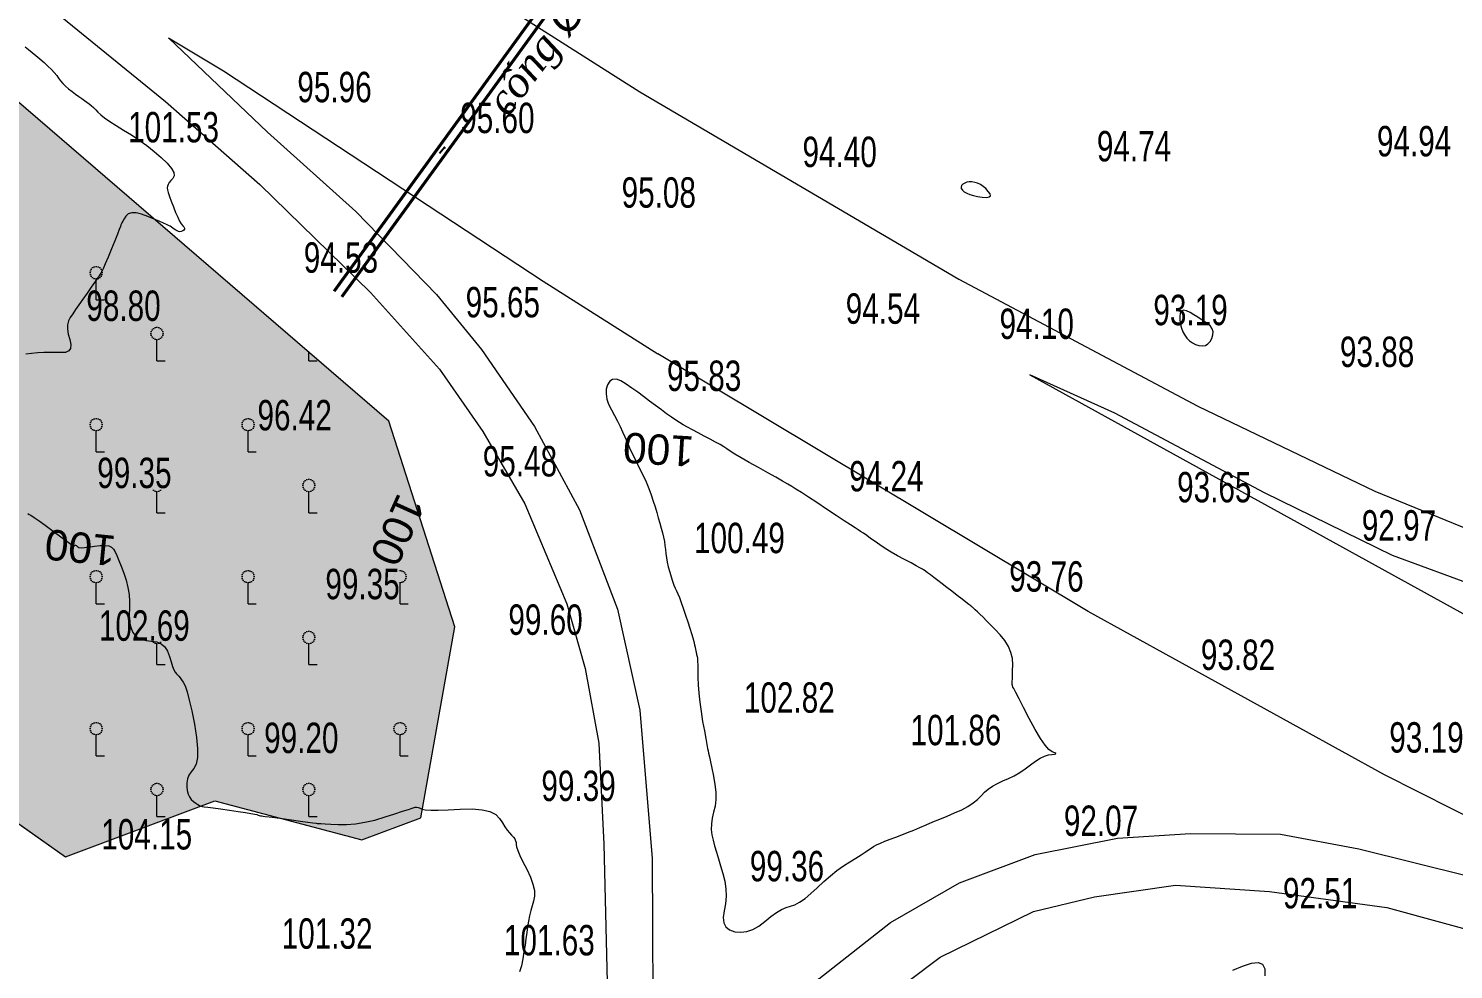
# Model space of a CAD drawing. Header units: metres. Extents: x 431006 to 434411, y 2469261 to 2473208.
# Drawn here: x 432997.1 to 433184.7, y 2471563.9 to 2471687.7 of the extents above; entities that cross this region are included whole.
import ezdxf
from ezdxf.enums import TextEntityAlignment as Align

# ---------------------------------------------------------------- set-up
doc = ezdxf.new("R2010")
doc.units = ezdxf.units.M
doc.header["$MEASUREMENT"] = 0
doc.linetypes.add('ACAD_ISO02W100', pattern=[15, 12, -3])
for name, color, linetype, lineweight in [('CAO DO', 8, 'Continuous', 18), ('cong-ks', 8, 'ACAD_ISO02W100', 18), ('duong nhua-ks', 8, 'Continuous', 18), ('GHICHUTHUYHE', 8, 'Continuous', 18), ('MH_DongMuc', 8, 'Continuous', 18), ('MH_DongMuc_Con', 8, 'Continuous', 18), ('ranh gioi thuc vat-ks', 8, 'RAO_T_VAT', 18), ('thuc vat-ks', 8, 'Continuous', 18)]:
    doc.layers.add(name, color=color, linetype=linetype, lineweight=lineweight)
doc.styles.add('ghi chu thuy he', font='')
doc.styles.get("Standard").update_dxf_attribs({"font": 'arial.ttf'})
doc.styles.add('Style-STANDARD', font='STANDARD.shx')
doc.styles.get('ghi chu thuy he').set_extended_font_data('.VnTime', italic=True)
doc.linetypes.add('RAO_T_VAT', pattern='A,0,[133,ltypeshp.shx,S=0.34,R=0,X=-0.17,Y=0],-2,[133,ltypeshp.shx,S=0.08,R=0,X=0,Y=0],-1.5,[133,ltypeshp.shx,S=0.08,R=0,X=0,Y=0],-1.5,[133,ltypeshp.shx,S=0.08,R=0,X=0,Y=0],-2', length=7)
doc.dimstyles.get("Standard").update_dxf_attribs({"dimtxt": 0.18, "dimasz": 0.18, "dimexe": 0.18, "dimexo": 0.0625, "dimgap": 0.09, "dimtad": 0, "dimtih": 1, "dimtoh": 1, "dimdec": 4, "dimzin": 0, "dimdsep": 46, "dimtxsty": 'Standard', "dimcen": 0.09, "dimadec": 0, "dimazin": 0, "dimtfac": 1, "dimtdec": 4, "dimtofl": 0, "dimtmove": 0, "dimatfit": 3, "dimfxl": 1, "dimtolj": 1, "dimtzin": 0, "dimarcsym": 0})
pattern_1 = [(0, (14.79999999998836, 7.600000000093132), (0, 20), [0, -20]), (0, (14.76000000000931, 7.848000000230968), (0, 20), [0, -20]), (0, (14.6479999999865, 8.069999999832362), (0, 20), [0, -20]), (0, (14.46999999997206, 8.248000000137836), (0, 20), [0, -20]), (0, (14.24800000002142, 8.359999999869615), (0, 20), [0, -20]), (0, (14, 8.399999999906868), (0, 20), [0, -20]), (0, (13.75199999997858, 8.359999999869615), (0, 20), [0, -20]), (0, (13.53000000002794, 8.248000000137836), (0, 20), [0, -20]), (0, (13.3520000000135, 8.069999999832362), (0, 20), [0, -20]), (0, (13.23999999999069, 7.848000000230968), (0, 20), [0, -20]), (0, (13.20000000001164, 7.600000000093132), (0, 20), [0, -20]), (0, (13.23999999999069, 7.351999999955297), (0, 20), [0, -20]), (0, (13.3520000000135, 7.129999999888241), (0, 20), [0, -20]), (0, (13.53000000002794, 6.952000000048429), (0, 20), [0, -20]), (0, (13.75199999997858, 6.839999999850988), (0, 20), [0, -20]), (0, (14, 6.799999999813735), (0, 20), [0, -20]), (0, (14.24800000002142, 6.839999999850988), (0, 20), [0, -20]), (0, (14.46999999997206, 6.952000000048429), (0, 20), [0, -20]), (0, (14.6479999999865, 7.129999999888241), (0, 20), [0, -20]), (0, (14.76000000000931, 7.351999999955297), (0, 20), [0, -20]), (0, (6.760000000009313, 15.3519999999553), (0, 20), [0, -20]), (0, (6.647999999986496, 15.12999999988824), (0, 20), [0, -20]), (0, (6.46999999997206, 14.95200000004843), (0, 20), [0, -20]), (0, (6.24800000002142, 14.83999999985099), (0, 20), [0, -20]), (0, (6, 14.79999999981374), (0, 20), [0, -20]), (0, (5.75199999997858, 14.83999999985099), (0, 20), [0, -20]), (0, (5.53000000002794, 14.95200000004843), (0, 20), [0, -20]), (0, (5.352000000013504, 15.12999999988824), (0, 20), [0, -20]), (0, (5.239999999990687, 15.3519999999553), (0, 20), [0, -20]), (0, (5.200000000011642, 15.60000000009313), (0, 20), [0, -20]), (0, (5.239999999990687, 15.84800000023097), (0, 20), [0, -20]), (0, (5.352000000013504, 16.06999999983236), (0, 20), [0, -20]), (0, (5.53000000002794, 16.24800000013784), (0, 20), [0, -20]), (0, (5.75199999997858, 16.35999999986961), (0, 20), [0, -20]), (0, (6, 16.39999999990687), (0, 20), [0, -20]), (0, (6.24800000002142, 16.35999999986961), (0, 20), [0, -20]), (0, (6.46999999997206, 16.24800000013784), (0, 20), [0, -20]), (0, (6.647999999986496, 16.06999999983236), (0, 20), [0, -20]), (0, (6.760000000009313, 15.84800000023097), (0, 20), [0, -20]), (0, (6.799999999988358, 15.60000000009313), (0, 20), [0, -20]), (0, (14, 4), (0, 20), [1.086, -18.914]), (0, (6, 12), (0, 20), [1.086, -18.914]), (90, (14, 4), (-20, 1.224646799147353e-15), [2.8, -17.2]), (90, (6, 12), (-20, 1.224646799147353e-15), [2.8, -17.2])]

# ---------------------------------------------------------------- blocks, each defined once
blk = doc.blocks.new('TerminatorOpen_0.5')
at = {"color": 0, "linetype": 'ByBlock', "lineweight": -2}
for q in [(-1, 0.25), (-1, 0), (-1, -0.25)]:
    blk.add_line((0, 0), q, dxfattribs=at)

msp = doc.modelspace()

# ---------------------------------------------------------------- hatches: boundary and pattern name
at = {"layer": 'thuc vat-ks'}
h = msp.add_hatch(dxfattribs=at)
h.set_pattern_fill('217B', color=9, scale=20, style=0, pattern_type=2)
h.set_pattern_definition(pattern_1)
h.paths.add_polyline_path([(432873.8131251517, 2471631.695090544), (432847.9639624447, 2471628.467920452), (432828.7565927983, 2471627.930061069), (432813.8574228744, 2471621.834289211), (432802.0098914515, 2471615.917822201), (432793.9320436928, 2471615.021380702), (432785.1361151431, 2471615.559240085), (432779.3918607223, 2471619.144992293), (432773.2885837202, 2471627.033619569), (432761.0820297158, 2471628.288629394), (432747.2599275365, 2471622.910021768), (432740.9277767559, 2471616.467775906), (432738.3063810548, 2471605.793717725), (432746.1705681584, 2471593.50848095), (432752.6269891348, 2471574.328323212), (432767.5509560933, 2471561.372437761), (432788.32043203, 2471548.483009014), (432804.6537327443, 2471529.350249427), (432839.1554928661, 2471510.98094898), (432854.1653587472, 2471511.164777132), (432864.4876231524, 2471518.574761685), (432867.713304058, 2471532.750380711), (432885.8091181303, 2471555.731602654), (432902.5827799746, 2471569.907221681), (432908.3890269815, 2471586.338038407), (432909.0341774139, 2471601.480182554), (432921.3189347095, 2471618.648683863), (432936.8022956893, 2471622.514756765), (432952.6082318853, 2471616.393472373), (432983.2523786286, 2471591.908321013), (433001.9614561419, 2471578.699227108), (433021.6382236758, 2471586.10919787), (433040.9924159934, 2471580.954438599), (433048.7341142974, 2471583.85398638), (433053.2500960676, 2471608.983487819), (433044.5407077433, 2471636.046025711), (432993.8979308083, 2471679.676155092), (432957.4475014301, 2471713.826502496), (432945.8350074162, 2471713.826502496), (432933.2547521259, 2471705.449992822), (432919.384231599, 2471685.153103195), (432911.6425689231, 2471671.621834249), (432904.8685962678, 2471664.211849696), (432889.3852352881, 2471653.580142322)])
h = msp.add_hatch(dxfattribs=at)
h.set_pattern_fill('217B', color=8, scale=20, style=0, pattern_type=2)
h.set_pattern_definition(pattern_1)
h.paths.add_polyline_path([(432984.2947697488, 2471612.641843384), (432984.3705307323, 2471591.118876631), (433001.9614561419, 2471578.699227108), (433021.6382236758, 2471586.10919787), (433040.9924159934, 2471580.954438599), (433048.7341142974, 2471583.85398638), (433053.2500960676, 2471608.983487819), (433044.5407077433, 2471636.046025711), (432993.8979308083, 2471679.676155092), (432957.4475014301, 2471713.826502496), (432945.8350074162, 2471713.826502496), (432933.2547521259, 2471705.449992822), (432919.384231599, 2471685.153103195), (432911.6425689231, 2471671.621834249), (432908.572176546, 2471668.263161098)])

# ---------------------------------------------------------------- linework, layer by layer
at = {"layer": 'cong-ks', "color": 8, "ltscale": 0.05, "const_width": 0.4, "elevation": 94.84}
for points in [[(433037.3362932356, 2471653.152267843), (433064.4252932356, 2471690.452267843)], [(433038.3477067644, 2471652.417732157), (433065.4367067644, 2471689.717732157)]]:
    msp.add_lwpolyline(points, dxfattribs=at)
at = {"layer": 'cong-ks', "color": 9, "ltscale": 0.05, "const_width": 0.4, "elevation": 94.84}
for points in [[(433037.3362932356, 2471653.152267843), (433064.4252932356, 2471690.452267843)], [(433038.3477067644, 2471652.417732157), (433065.4367067644, 2471689.717732157)]]:
    msp.add_lwpolyline(points, dxfattribs=at)
at = {"layer": 'duong nhua-ks', "color": 8, "lineweight": 0}
for points in [[(433014.6857597841, 2471721.233608217), (433014.6857597841, 2471721.233608217), (433014.6857597841, 2471721.233608217), (433050.6480735769, 2471696.554644374), (433077.5893339789, 2471679.383189608), (433119.5954975137, 2471654.757524977), (433151.0266207857, 2471638.034686794), (433174.3612204567, 2471626.833636743), (433196.140354868, 2471617.928458532)], [(433014.6857597841, 2471721.233608217), (433014.6857597841, 2471721.233608217), (433014.6857597841, 2471721.233608217), (433050.6480735769, 2471696.554644374), (433077.5893339789, 2471679.383189608), (433119.5954975137, 2471654.757524977), (433151.0266207857, 2471638.034686794), (433174.3612204567, 2471626.833636743), (433196.140354868, 2471617.928458532)], [(432995.1298513911, 2471694.463702774), (432995.1298513911, 2471694.463702774), (433015.1294104361, 2471678.117097322), (433027.5400703917, 2471667.207904469), (433042.1184496346, 2471653.006458341), (433051.1932625712, 2471642.902137164), (433056.8988303709, 2471634.699977853), (433062.4668409327, 2471625.177559559), (433067.9642920906, 2471612.036305938), (433070.4050426714, 2471603.504247724), (433072.1869700177, 2471593.680634028), (433072.8410892918, 2471580.400429949), (433073.6244330741, 2471547.663104955), (433073.9797095677, 2471530.004566459), (433073.9797095677, 2471530.004566459)], [(433015.5220031407, 2471686.506835297), (433028.5593323418, 2471674.096672189), (433040.218667519, 2471663.662024907), (433050.8035100642, 2471652.715439741), (433056.7529743837, 2471645.476179385), (433063.7170941769, 2471635.37115206), (433069.6458749259, 2471624.375220908), (433074.6437250724, 2471611.294935851), (433077.5878120447, 2471598.010549216), (433079.1917607973, 2471578.493937291), (433079.3287499108, 2471550.937844309), (433080.469736377, 2471530.364499806)], [(433015.5220031407, 2471686.506835297), (433022.7895841906, 2471682.162063781), (433064.8430170987, 2471654.464724051), (433079.9562931568, 2471644.914570437)], [(433263.3885380357, 2471570.160445183), (433294.0790922882, 2471608.309111706), (433326.1011001684, 2471646.214393589), (433340.5866097958, 2471665.186769783), (433340.1551894405, 2471665.986972357), (433331.8352949264, 2471657.862044598), (433312.715510849, 2471641.577311137), (433291.3788846993, 2471625.360037282), (433278.0108344317, 2471616.572377582), (433259.7026850977, 2471609.241222813), (433246.9802869757, 2471606.514466777), (433232.7289673699, 2471605.260187576), (433219.7618961148, 2471605.75177011), (433210.1518396999, 2471607.33326922), (433199.5588571887, 2471609.950926439), (433176.6613226255, 2471618.368145136), (433159.8290072238, 2471626.619853069), (433140.1076538285, 2471637.106836562), (433128.9411241625, 2471642.136200191)], [(433263.3885380357, 2471570.160445183), (433294.0790922882, 2471608.309111706), (433326.1011001684, 2471646.214393589), (433340.5866097958, 2471665.186769783), (433340.1551894405, 2471665.986972357), (433331.8352949264, 2471657.862044598), (433312.715510849, 2471641.577311137), (433291.3788846993, 2471625.360037282), (433278.0108344317, 2471616.572377582), (433259.7026850977, 2471609.241222813), (433246.9802869757, 2471606.514466777), (433232.7289673699, 2471605.260187576), (433219.7618961148, 2471605.75177011), (433210.1518396999, 2471607.33326922), (433199.5588571887, 2471609.950926439), (433176.6613226255, 2471618.368145136), (433159.8290072238, 2471626.619853069), (433140.1076538285, 2471637.106836562), (433128.9411241625, 2471642.136200191)], [(433211.7739667963, 2471571.283407145), (433175.6002435894, 2471589.494540981), (433136.6023970406, 2471610.999994745), (433079.9562931568, 2471644.914570437)], [(433128.9411241625, 2471642.136200191), (433230.9858812953, 2471585.91803375), (433276.7739840663, 2471564.351241095)], [(433128.9411241625, 2471642.136200191), (433230.9858812953, 2471585.91803375), (433276.7739840663, 2471564.351241095)], [(433080.3547922166, 2471539.427955752), (433080.4695688469, 2471531.193061692), (433081.2677637038, 2471519.390768978), (433083.3296438852, 2471506.822335177), (433085.0793827035, 2471500.200220664), (433084.7105250196, 2471515.595196628), (433085.1152000009, 2471524.429930069), (433086.7924306318, 2471534.214813175), (433088.6441109889, 2471541.739314725), (433091.5348961678, 2471549.015001572), (433095.7032097541, 2471556.264026057), (433101.1378294429, 2471562.673556064), (433110.5635352416, 2471570.088092962), (433119.6469050794, 2471575.285874329), (433129.6321012129, 2471579.029410199), (433140.4476499822, 2471581.184181226), (433150.0784251868, 2471581.803923529), (433161.9279142923, 2471581.699716239), (433172.244572738, 2471579.77293315), (433186.709048943, 2471576.181500097)], [(433108.769265773, 2471559.222094039), (433117.133915109, 2471565.53214409), (433129.4236160865, 2471571.507268937), (433137.4322428301, 2471573.462500385), (433148.1104342215, 2471574.973376126), (433160.4793633296, 2471574.173505236), (433175.9074121945, 2471572.042098078), (433191.47980544, 2471567.776145514)]]:
    msp.add_lwpolyline(points, dxfattribs=at)
at = {"layer": 'duong nhua-ks', "color": 9, "lineweight": 0}
for points in [[(433014.6857597841, 2471721.233608217), (433014.6857597841, 2471721.233608217), (433014.6857597841, 2471721.233608217), (433050.6480735769, 2471696.554644374), (433077.5893339789, 2471679.383189608), (433119.5954975137, 2471654.757524977), (433151.0266207857, 2471638.034686794), (433174.3612204567, 2471626.833636743), (433196.140354868, 2471617.928458532)], [(433014.6857597841, 2471721.233608217), (433014.6857597841, 2471721.233608217), (433014.6857597841, 2471721.233608217), (433050.6480735769, 2471696.554644374), (433077.5893339789, 2471679.383189608), (433119.5954975137, 2471654.757524977), (433151.0266207857, 2471638.034686794), (433174.3612204567, 2471626.833636743), (433196.140354868, 2471617.928458532)], [(432995.1298513911, 2471694.463702774), (432995.1298513911, 2471694.463702774), (433015.1294104361, 2471678.117097322), (433027.5400703917, 2471667.207904469), (433042.1184496346, 2471653.006458341), (433051.1932625712, 2471642.902137164), (433056.8988303709, 2471634.699977853), (433062.4668409327, 2471625.177559559), (433067.9642920906, 2471612.036305938), (433070.4050426714, 2471603.504247724), (433072.1869700177, 2471593.680634028), (433072.8410892918, 2471580.400429949), (433073.6244330741, 2471547.663104955), (433073.9797095677, 2471530.004566459), (433073.9797095677, 2471530.004566459)], [(433015.5220031407, 2471686.506835297), (433028.5593323418, 2471674.096672189), (433040.218667519, 2471663.662024907), (433050.8035100642, 2471652.715439741), (433056.7529743837, 2471645.476179385), (433063.7170941769, 2471635.37115206), (433069.6458749259, 2471624.375220908), (433074.6437250724, 2471611.294935851), (433077.5878120447, 2471598.010549216), (433079.1917607973, 2471578.493937291), (433079.3287499108, 2471550.937844309), (433080.469736377, 2471530.364499806)], [(433015.5220031407, 2471686.506835297), (433022.7895841906, 2471682.162063781), (433064.8430170987, 2471654.464724051), (433079.9562931568, 2471644.914570437)], [(433263.3885380357, 2471570.160445183), (433294.0790922882, 2471608.309111706), (433326.1011001684, 2471646.214393589), (433340.5866097958, 2471665.186769783), (433340.1551894405, 2471665.986972357), (433331.8352949264, 2471657.862044598), (433312.715510849, 2471641.577311137), (433291.3788846993, 2471625.360037282), (433278.0108344317, 2471616.572377582), (433259.7026850977, 2471609.241222813), (433246.9802869757, 2471606.514466777), (433232.7289673699, 2471605.260187576), (433219.7618961148, 2471605.75177011), (433210.1518396999, 2471607.33326922), (433199.5588571887, 2471609.950926439), (433176.6613226255, 2471618.368145136), (433159.8290072238, 2471626.619853069), (433140.1076538285, 2471637.106836562), (433128.9411241625, 2471642.136200191)], [(433263.3885380357, 2471570.160445183), (433294.0790922882, 2471608.309111706), (433326.1011001684, 2471646.214393589), (433340.5866097958, 2471665.186769783), (433340.1551894405, 2471665.986972357), (433331.8352949264, 2471657.862044598), (433312.715510849, 2471641.577311137), (433291.3788846993, 2471625.360037282), (433278.0108344317, 2471616.572377582), (433259.7026850977, 2471609.241222813), (433246.9802869757, 2471606.514466777), (433232.7289673699, 2471605.260187576), (433219.7618961148, 2471605.75177011), (433210.1518396999, 2471607.33326922), (433199.5588571887, 2471609.950926439), (433176.6613226255, 2471618.368145136), (433159.8290072238, 2471626.619853069), (433140.1076538285, 2471637.106836562), (433128.9411241625, 2471642.136200191)], [(433211.7739667963, 2471571.283407145), (433175.6002435894, 2471589.494540981), (433136.6023970406, 2471610.999994745), (433079.9562931568, 2471644.914570437)], [(433128.9411241625, 2471642.136200191), (433230.9858812953, 2471585.91803375), (433276.7739840663, 2471564.351241095)], [(433128.9411241625, 2471642.136200191), (433230.9858812953, 2471585.91803375), (433276.7739840663, 2471564.351241095)], [(433080.3547922166, 2471539.427955752), (433080.4695688469, 2471531.193061692), (433081.2677637038, 2471519.390768978), (433083.3296438852, 2471506.822335177), (433085.0793827035, 2471500.200220664), (433084.7105250196, 2471515.595196628), (433085.1152000009, 2471524.429930069), (433086.7924306318, 2471534.214813175), (433088.6441109889, 2471541.739314725), (433091.5348961678, 2471549.015001572), (433095.7032097541, 2471556.264026057), (433101.1378294429, 2471562.673556064), (433110.5635352416, 2471570.088092962), (433119.6469050794, 2471575.285874329), (433129.6321012129, 2471579.029410199), (433140.4476499822, 2471581.184181226), (433150.0784251868, 2471581.803923529), (433161.9279142923, 2471581.699716239), (433172.244572738, 2471579.77293315), (433186.709048943, 2471576.181500097)], [(433108.769265773, 2471559.222094039), (433117.133915109, 2471565.53214409), (433129.4236160865, 2471571.507268937), (433137.4322428301, 2471573.462500385), (433148.1104342215, 2471574.973376126), (433160.4793633296, 2471574.173505236), (433175.9074121945, 2471572.042098078), (433191.47980544, 2471567.776145514)]]:
    msp.add_lwpolyline(points, dxfattribs=at)
at = {"layer": 'MH_DongMuc', "color": 8, "lineweight": 0, "elevation": 100}
for points in [[(432996.6544592367, 2471685.314230416), (432997.1134732233, 2471684.971318912), (432997.5928436345, 2471684.59578112), (432998.0925704702, 2471684.18761704), (432998.6126537304, 2471683.746826673), (432999.1530934153, 2471683.273410019), (432999.6703493241, 2471682.797874001), (433000.1208812562, 2471682.350725539), (433000.5046892118, 2471681.931964634), (433000.8217731909, 2471681.541591285), (433001.0721331934, 2471681.179605494), (433001.3164195978, 2471680.831418491), (433001.6152827823, 2471680.482441506), (433001.9687227472, 2471680.132674542), (433002.3767394925, 2471679.782117596), (433002.839333018, 2471679.43077067), (433003.3093557109, 2471679.094092764), (433003.7396599582, 2471678.78754288), (433004.13024576, 2471678.511121017), (433004.4811131163, 2471678.264827176), (433004.7922620269, 2471678.048661356), (433005.0833399624, 2471677.835409876), (433005.3739943931, 2471677.597859056), (433005.6642253191, 2471677.336008896), (433005.9540327401, 2471677.049859395), (433006.2434166564, 2471676.739410553), (433006.6094896554, 2471676.386452769), (433007.1293643244, 2471675.97277644), (433007.8030406637, 2471675.498381566), (433008.630518673, 2471674.963268147), (433009.6117983524, 2471674.367436183), (433010.656620724, 2471673.722031233), (433011.6747268093, 2471673.038198854), (433012.6661166087, 2471672.315939047), (433013.6307901219, 2471671.555251812), (433014.568747349, 2471670.756137149), (433015.3700968426, 2471669.990790066), (433015.9249471554, 2471669.331405572), (433016.2332982871, 2471668.777983667), (433016.2951502379, 2471668.330524351), (433016.1105030078, 2471667.989027625), (433015.8345542066, 2471667.70983793), (433015.6225014441, 2471667.449299709), (433015.4743447207, 2471667.207412963), (433015.390084036, 2471666.984177691), (433015.3697193902, 2471666.779593894), (433015.4113201998, 2471666.52279473), (433015.5129558812, 2471666.142913356), (433015.6746264343, 2471665.639949774), (433015.8963318593, 2471665.013903982), (433016.1780721562, 2471664.264775981), (433016.4771229274, 2471663.517105969), (433016.7507597759, 2471662.895434146), (433016.9989827014, 2471662.39976051), (433017.2217917041, 2471662.030085063), (433017.4191867838, 2471661.786407803), (433017.566653065, 2471661.614013381), (433017.6396756719, 2471661.458186445), (433017.6382546045, 2471661.318926995), (433017.5623898628, 2471661.196235032), (433017.4120814468, 2471661.090110555), (433017.2250311074, 2471661.016497486), (433017.0389405952, 2471660.991339747), (433016.8538099104, 2471661.014637338), (433016.6696390531, 2471661.086390258), (433016.4864280229, 2471661.206598509), (433016.3024074252, 2471661.346336161), (433016.115807865, 2471661.476677289), (433015.9266293425, 2471661.597621893), (433015.7348718575, 2471661.70916997), (433015.54053541, 2471661.811321524), (433015.2744673028, 2471661.937195124), (433014.8675148385, 2471662.119909342), (433014.3196780172, 2471662.359464178), (433013.6309568388, 2471662.655859632), (433012.8013513034, 2471663.009095705), (433011.9666568343, 2471663.314920549), (433011.262668855, 2471663.469082318), (433010.6893873654, 2471663.471581012), (433010.2468123655, 2471663.322416631), (433009.9349438554, 2471663.021589174), (433009.7113545461, 2471662.6747126), (433009.5336171488, 2471662.387400862), (433009.4017316636, 2471662.159653962), (433009.3156980902, 2471661.9914719), (433009.275516429, 2471661.882854674), (433009.2117472491, 2471661.693842404), (433009.05495112, 2471661.284475204), (433008.8051280418, 2471660.654753075), (433008.4622780144, 2471659.804676016), (433008.0264010378, 2471658.734244029), (433007.5817302333, 2471657.656614536), (433007.212498722, 2471656.784944963), (433006.9187065038, 2471656.119235308), (433006.7003535789, 2471655.659485573), (433006.5574399472, 2471655.405695757), (433006.4033726154, 2471655.184988422), (433006.1515585901, 2471654.824486129), (433005.8019978713, 2471654.324188879), (433005.354690459, 2471653.68409667), (433004.8096363533, 2471652.904209505), (433004.2465889934, 2471652.097125437), (433003.7453018185, 2471651.375442524), (433003.3057748287, 2471650.739160765), (433002.9280080239, 2471650.188280161), (433002.6120014043, 2471649.722800711), (433002.3806429694, 2471649.268097747), (433002.2568207185, 2471648.7495466), (433002.2405346518, 2471648.167147271), (433002.3317847693, 2471647.520899759), (433002.5305710708, 2471646.810804065), (433002.6855554231, 2471646.147734429), (433002.6453996925, 2471645.64256509), (433002.4101038788, 2471645.295296049), (433001.9796679823, 2471645.105927306), (433001.3540920028, 2471645.074458861), (433000.621911171, 2471645.107524762), (432999.8716607174, 2471645.111759058), (432999.1033406422, 2471645.08716175), (432998.3169509452, 2471645.033732836), (432997.5124916264, 2471644.951472317), (432996.7348472954, 2471644.86161484)], [(432997.0260205453, 2471623.907505216), (432997.1923193579, 2471623.782739815), (432997.428052096, 2471623.666762423), (432997.8607057969, 2471623.389072097), (432998.4902804603, 2471622.94966884), (432999.3167760865, 2471622.34855265), (433000.3401926751, 2471621.585723527), (433001.3489532163, 2471620.830867318), (433002.1314806996, 2471620.253669868), (433002.6877751249, 2471619.854131178), (433003.0178364925, 2471619.632251248), (433003.1216648021, 2471619.588030078), (433003.1193822239, 2471619.629388848), (433003.1311109278, 2471619.664248741), (433003.1568509139, 2471619.692609758), (433003.1966021821, 2471619.714471897), (433003.2503647326, 2471619.729835159), (433003.3124133043, 2471619.730538246), (433003.3770226366, 2471619.708419857), (433003.4441927296, 2471619.663479994), (433003.5139235831, 2471619.595718656), (433003.5862151972, 2471619.505135843), (433003.7336766752, 2471619.427281036), (433004.0289171203, 2471619.397703717), (433004.4719365326, 2471619.416403884), (433005.0627349121, 2471619.483381539), (433005.8013122589, 2471619.59863668), (433006.5513862931, 2471619.694950939), (433007.1766747352, 2471619.705105946), (433007.6771775851, 2471619.6291017), (433008.0528948429, 2471619.466938202), (433008.3038265086, 2471619.218615451), (433008.5086746939, 2471618.859525677), (433008.7461415107, 2471618.365061111), (433009.0162269587, 2471617.735221751), (433009.3189310382, 2471616.970007599), (433009.6542537491, 2471616.069418654), (433009.9652249108, 2471615.109791446), (433010.1948743426, 2471614.167462508), (433010.3432020448, 2471613.242431839), (433010.4102080172, 2471612.334699439), (433010.3958922598, 2471611.444265308), (433010.3704065655, 2471610.609958713), (433010.4039027271, 2471609.870608923), (433010.4963807444, 2471609.226215935), (433010.6478406178, 2471608.676779752), (433010.8582823469, 2471608.222300372), (433011.1478660682, 2471607.852800627), (433011.5367519178, 2471607.558303349), (433012.0249398958, 2471607.338808537), (433012.6124300022, 2471607.194316193), (433013.299222237, 2471607.124826314), (433013.9834953065, 2471607.017773877), (433014.5634279168, 2471606.760593857), (433015.0390200682, 2471606.353286254), (433015.4102717604, 2471605.795851067), (433015.6771829937, 2471605.088288297), (433015.8846831634, 2471604.371109671), (433016.0777016653, 2471603.784826918), (433016.2562384992, 2471603.329440036), (433016.4202936652, 2471603.004949026), (433016.5698671633, 2471602.811353888), (433016.7202488527, 2471602.664654225), (433016.8867285929, 2471602.48084964), (433017.0693063837, 2471602.259940132), (433017.2679822252, 2471602.001925703), (433017.4827561173, 2471601.706806352), (433017.7192681261, 2471601.234509804), (433017.9831583172, 2471600.444963783), (433018.2744266908, 2471599.338168289), (433018.5930732469, 2471597.914123322), (433018.9390979854, 2471596.172828882), (433019.2233852192, 2471594.420162136), (433019.3568192609, 2471592.962000248), (433019.3394001105, 2471591.79834322), (433019.1711277682, 2471590.92919105), (433018.852002234, 2471590.35454374), (433018.4999641239, 2471589.916060183), (433018.2329540544, 2471589.455399275), (433018.0509720256, 2471588.972561016), (433017.9540180373, 2471588.467545406), (433017.9420920896, 2471587.940352445), (433018.0016560218, 2471587.432068267), (433018.1191716731, 2471586.983779009), (433018.2946390436, 2471586.595484672), (433018.5280581333, 2471586.267185254), (433018.8194289422, 2471585.998880756), (433019.1220249045, 2471585.782375388), (433019.3891194545, 2471585.609473363), (433019.6207125925, 2471585.480174679), (433019.8168043181, 2471585.394479337), (433019.9773946316, 2471585.352387337), (433020.2343992739, 2471585.316649971), (433020.7197339862, 2471585.250018533), (433021.4333987686, 2471585.152493023), (433022.3753936209, 2471585.02407344), (433023.5457185432, 2471584.864759785), (433024.7180983368, 2471584.701324901), (433025.6662578026, 2471584.560541627), (433026.3901969409, 2471584.442409966), (433026.8899157515, 2471584.346929917), (433027.1654142345, 2471584.27410148), (433027.3292656722, 2471584.217152312), (433027.4940433468, 2471584.169310071), (433027.6597472584, 2471584.130574756), (433027.8263774068, 2471584.100946367), (433027.9939337922, 2471584.080424905), (433028.2779395399, 2471584.047767678), (433028.7939177752, 2471583.981731995), (433029.541868498, 2471583.882317858), (433030.5217917085, 2471583.749525264), (433031.7336874068, 2471583.583354215), (433032.9317205954, 2471583.418833537), (433033.8700562775, 2471583.290992056), (433034.5486944533, 2471583.199829772), (433034.9676351224, 2471583.145346685), (433035.1268782848, 2471583.127542796), (433035.2606009183, 2471583.122039772), (433035.6029800001, 2471583.104459282), (433036.1540155303, 2471583.074801325), (433036.9137075088, 2471583.033065903), (433037.8820559358, 2471582.979253015), (433038.9871954561, 2471582.971119038), (433040.1572607144, 2471583.066420351), (433041.392251711, 2471583.265156955), (433042.6921684458, 2471583.567328848), (433044.0570109187, 2471583.972936031), (433045.3277532455, 2471584.388631864), (433046.3453695419, 2471584.721069706), (433047.1098598078, 2471584.970249556), (433047.6212240433, 2471585.136171415), (433047.8794622484, 2471585.218835282), (433048.0262077085, 2471585.243361545), (433048.2030937089, 2471585.23487059), (433048.4101202498, 2471585.193362417), (433048.6472873311, 2471585.118837026), (433048.9145949528, 2471585.011294417), (433049.3404483713, 2471584.910837215), (433050.0532528429, 2471584.857568045), (433051.0530083676, 2471584.851486906), (433052.3397149455, 2471584.892593799), (433053.9133725765, 2471584.980888723), (433055.4956791522, 2471585.021023295), (433056.8083325644, 2471584.91764913), (433057.851332813, 2471584.670766227), (433058.624679898, 2471584.280374588), (433059.1283738195, 2471583.746474212), (433059.4864316501, 2471583.175519501), (433059.8228704623, 2471582.673964859), (433060.1376902561, 2471582.241810286), (433060.4308910316, 2471581.879055781), (433060.7024727889, 2471581.585701345), (433060.935527021, 2471581.329676713), (433061.1131452212, 2471581.078911616), (433061.2353273896, 2471580.833406059), (433061.302073526, 2471580.593160038), (433061.3133836304, 2471580.358173555), (433061.3555019615, 2471580.041119584), (433061.514672778, 2471579.5546711), (433061.7908960797, 2471578.898828105), (433062.1841718669, 2471578.073590597), (433062.6945001392, 2471577.078958576), (433063.1854301529, 2471576.048266438), (433063.5205111636, 2471575.114848578), (433063.6997431716, 2471574.278704996), (433063.7231261766, 2471573.539835692), (433063.5906601789, 2471572.898240667), (433063.3912516655, 2471572.289003186), (433063.2138071239, 2471571.647206517), (433063.058326554, 2471570.972850661), (433062.9248099558, 2471570.265935617), (433062.8132573292, 2471569.526461384), (433062.7079087662, 2471568.752074891), (433062.5930043586, 2471567.940423066), (433062.4685441063, 2471567.091505907), (433062.3345280095, 2471566.205323416), (433062.1909560681, 2471565.281875592), (433062.0019107909, 2471564.390590275), (433061.7314746864, 2471563.600895303)]]:
    msp.add_lwpolyline(points, dxfattribs=at)
at = {"layer": 'MH_DongMuc_Con', "color": 8, "lineweight": 0}
for points, elevation in [([(433121.295658564, 2471667.533945179), (433120.9561294588, 2471667.539478749), (433120.6472165659, 2471667.491984653), (433120.3689198851, 2471667.391462892), (433120.1212394167, 2471667.237913466), (433119.9422466537, 2471667.054692612), (433119.8700130897, 2471666.865156567), (433119.9045387246, 2471666.66930533), (433120.0458235585, 2471666.467138903), (433120.2938675913, 2471666.258657284), (433120.6300832489, 2471666.060497954), (433121.0358829572, 2471665.88929839), (433121.5112667162, 2471665.745058594), (433122.0562345259, 2471665.627778565), (433122.6707863863, 2471665.537458302), (433123.2219017103, 2471665.506648739), (433123.5765599107, 2471665.567900809), (433123.7347609875, 2471665.721214511), (433123.6965049407, 2471665.966589847), (433123.4617917705, 2471666.304026815), (433123.1235988692, 2471666.657655327), (433122.7749036298, 2471666.951605296), (433122.415706052, 2471667.185876722), (433122.0460061359, 2471667.360469605), (433121.6658038815, 2471667.475383944), (433121.295658564, 2471667.533945179)], 92), ([(433149.5390070451, 2471650.588942759), (433149.1658328297, 2471650.653859612), (433148.8961819154, 2471650.547971583), (433148.7300543026, 2471650.27127867), (433148.667449991, 2471649.823780874), (433148.6849431214, 2471649.299813864), (433148.7591078344, 2471648.79371331), (433148.8899441301, 2471648.305479212), (433149.0774520085, 2471647.83511157), (433149.3216314696, 2471647.382610384), (433149.6144230659, 2471646.972824909), (433149.94776735, 2471646.630604398), (433150.3216643219, 2471646.355948853), (433150.7361139815, 2471646.148858273), (433151.1911163289, 2471646.009332659), (433151.6391854901, 2471645.962175819), (433152.0328355912, 2471646.03219156), (433152.3720666323, 2471646.219379884), (433152.6568786131, 2471646.52374079), (433152.8872715338, 2471646.945274279), (433153.0289690348, 2471647.405478817), (433153.0476947565, 2471647.825852874), (433152.9434486987, 2471648.206396448), (433152.7162308617, 2471648.547109541), (433152.3660412454, 2471648.847992151), (433151.9426873733, 2471649.132975202), (433151.4959767689, 2471649.425989613), (433151.0259094322, 2471649.727035387), (433150.5324853632, 2471650.036112523), (433150.0157045619, 2471650.353221022), (433149.5390070451, 2471650.588942759)], 92), ([(433075.0903271903, 2471641.371676312), (433074.4966601965, 2471641.57444256), (433074.0068135097, 2471641.555972839), (433073.6207871297, 2471641.316267149), (433073.3385810567, 2471640.85532549), (433073.1746155347, 2471640.265299304), (433073.1433108079, 2471639.638340036), (433073.2446668764, 2471638.974447685), (433073.47868374, 2471638.27362225), (433073.8453613989, 2471637.535863733), (433074.2621922754, 2471636.789025106), (433074.6466687922, 2471636.060959343), (433074.9987909492, 2471635.351666443), (433075.3185587463, 2471634.661146407), (433075.6059721836, 2471633.989399234), (433075.8992829316, 2471633.297212304), (433076.2367426605, 2471632.545372993), (433076.6183513703, 2471631.733881301), (433077.0441090611, 2471630.862737231), (433077.5140157329, 2471629.93194078), (433077.9809337226, 2471628.988178744), (433078.397725367, 2471628.078137922), (433078.7643906662, 2471627.201818311), (433079.0809296201, 2471626.359219912), (433079.3473422287, 2471625.550342725), (433079.5826334783, 2471624.77441132), (433079.805808355, 2471624.030650267), (433080.0168668589, 2471623.319059568), (433080.2158089898, 2471622.639639219), (433080.4026347479, 2471621.992389224), (433080.5688174178, 2471621.374340005), (433080.7058302839, 2471620.782521984), (433080.8136733463, 2471620.216935162), (433080.8923466052, 2471619.677579539), (433080.9418500602, 2471619.164455116), (433080.9927134759, 2471618.645868217), (433081.0754666161, 2471618.090125168), (433081.1901094808, 2471617.49722597), (433081.33664207, 2471616.867170623), (433081.5150643839, 2471616.199959125), (433081.7060242389, 2471615.552044462), (433081.8901694515, 2471614.979879614), (433082.0675000217, 2471614.483464581), (433082.2380159494, 2471614.062799364), (433082.4017172348, 2471613.717883962), (433082.578115486, 2471613.345391043), (433082.7867223111, 2471612.841993274), (433083.0275377102, 2471612.207690654), (433083.3005616833, 2471611.442483184), (433083.6057942302, 2471610.546370864), (433083.9061878327, 2471609.636878411), (433084.164694972, 2471608.831530545), (433084.3813156483, 2471608.130327265), (433084.5560498616, 2471607.533268572), (433084.6888976117, 2471607.040354465), (433084.7907491442, 2471606.633847099), (433084.872494704, 2471606.296008627), (433084.9341342915, 2471606.026839051), (433084.9756679066, 2471605.82633837), (433084.9970955492, 2471605.694506584), (433085.0112392906, 2471605.592723131), (433085.0309212023, 2471605.48236745), (433085.0561412841, 2471605.363439541), (433085.0868995363, 2471605.235939403), (433085.1231959584, 2471605.099867037), (433085.1590294769, 2471604.877208364), (433085.1883990171, 2471604.489949304), (433085.2113045792, 2471603.938089855), (433085.2277461633, 2471603.221630021), (433085.2377237693, 2471602.340569799), (433085.267827755, 2471601.337504288), (433085.3446484779, 2471600.255028587), (433085.4681859381, 2471599.093142696), (433085.6384401355, 2471597.851846614), (433085.8554110702, 2471596.531140341), (433086.0761404772, 2471595.287549067), (433086.2576700913, 2471594.277597977), (433086.3999999125, 2471593.501287071), (433086.5031299409, 2471592.958616349), (433086.5670601765, 2471592.649585812), (433086.6311898807, 2471592.363405376), (433086.7349183148, 2471591.889284954), (433086.8782454791, 2471591.227224547), (433087.0611713734, 2471590.377224156), (433087.2836959978, 2471589.339283779), (433087.4781322692, 2471588.243561712), (433087.5767931048, 2471587.220216248), (433087.5796785044, 2471586.269247386), (433087.4867884683, 2471585.390655128), (433087.2981229963, 2471584.584439473), (433087.1057017707, 2471583.820750279), (433087.0015444737, 2471583.069737401), (433086.9856511052, 2471582.331400842), (433087.0580216653, 2471581.605740601), (433087.218656154, 2471580.892756676), (433087.4339022588, 2471580.153341212), (433087.6701076669, 2471579.348386349), (433087.9272723787, 2471578.477892088), (433088.205396394, 2471577.541858429), (433088.5044797128, 2471576.54028537), (433088.7600074008, 2471575.515352319), (433088.9074645239, 2471574.509238681), (433088.9468510819, 2471573.521944454), (433088.8781670749, 2471572.553469641), (433088.7014125029, 2471571.603814239), (433088.5724728766, 2471570.741868722), (433088.6472337064, 2471570.036523563), (433088.9256949925, 2471569.487778762), (433089.4078567348, 2471569.095634319), (433090.0937189333, 2471568.860090233), (433090.8826260177, 2471568.788470398), (433091.6739224173, 2471568.888098703), (433092.4676081325, 2471569.158975151), (433093.2636831629, 2471569.601099741), (433094.0621475087, 2471570.214472473), (433094.8358532344, 2471570.854621295), (433095.5576524044, 2471571.377074158), (433096.2275450189, 2471571.781831059), (433096.8455310778, 2471572.068892), (433097.411610581, 2471572.238256982), (433097.9847671491, 2471572.423271129), (433098.6239844021, 2471572.757279567), (433099.3292623402, 2471573.240282299), (433100.1006009633, 2471573.872279323), (433100.9380002715, 2471574.653270639), (433101.806444174, 2471575.47456268), (433102.6709165803, 2471576.227461879), (433103.5314174902, 2471576.911968237), (433104.3879469038, 2471577.528081752), (433105.2405048212, 2471578.075802426), (433106.0323624193, 2471578.558229543), (433106.7067908752, 2471578.97846239), (433107.2637901889, 2471579.336500966), (433107.7033603605, 2471579.632345273), (433108.0255013897, 2471579.865995308), (433108.3367916842, 2471580.07520993), (433108.7438096508, 2471580.297747995), (433109.2465552899, 2471580.533609503), (433109.8450286014, 2471580.782794454), (433110.5392295851, 2471581.045302848), (433111.2892278423, 2471581.322261467), (433112.055092974, 2471581.614797092), (433112.8368249802, 2471581.922909724), (433113.6344238608, 2471582.246599362), (433114.4478896159, 2471582.585866007), (433115.2875931851, 2471582.939859526), (433116.1639055077, 2471583.307729789), (433117.0768265836, 2471583.689476795), (433118.0263564131, 2471584.085100546), (433119.0124949961, 2471584.49460104), (433119.9559620464, 2471584.917990685), (433120.7774772781, 2471585.35528189), (433121.4770406912, 2471585.806474656), (433122.0546522858, 2471586.271568982), (433122.5103120616, 2471586.750564867), (433122.9407710899, 2471587.217502532), (433123.4427804414, 2471587.646422192), (433124.0163401163, 2471588.037323849), (433124.6614501144, 2471588.390207503), (433125.3781104358, 2471588.705073153), (433126.1255343221, 2471589.026405448), (433126.8629350148, 2471589.398689034), (433127.5903125139, 2471589.821923913), (433128.3076668193, 2471590.296110083), (433129.0149979312, 2471590.821247545), (433129.6892307199, 2471591.316854518), (433130.3072900555, 2471591.702449223), (433130.8691759382, 2471591.978031658), (433131.3748883681, 2471592.143601825), (433131.824427345, 2471592.199159722), (433132.1641207149, 2471592.213536902), (433132.3402963236, 2471592.255564918), (433132.3529541714, 2471592.325243767), (433132.202094258, 2471592.422573452), (433131.8877165836, 2471592.547553971), (433131.4489819334, 2471592.83346662), (433130.9250510925, 2471593.413592692), (433130.3159240611, 2471594.28793219), (433129.6216008391, 2471595.456485111), (433128.8420814265, 2471596.919251456), (433128.0987622762, 2471598.372460594), (433127.5130398407, 2471599.512341891), (433127.0849141201, 2471600.338895349), (433126.8143851145, 2471600.852120967), (433126.7014528238, 2471601.052018744), (433126.6707434079, 2471601.106779342), (433126.6468830268, 2471601.184593419), (433126.6298716805, 2471601.285460977), (433126.6197093689, 2471601.409382015), (433126.6163960921, 2471601.556356532), (433126.6190844401, 2471601.781193014), (433126.6269270029, 2471602.138699941), (433126.6399237805, 2471602.628877315), (433126.6580747728, 2471603.251725136), (433126.6813799799, 2471604.007243403), (433126.6354643477, 2471604.821359633), (433126.445952822, 2471605.620001344), (433126.1128454026, 2471606.403168534), (433125.6361420897, 2471607.170861204), (433125.0158428832, 2471607.923079354), (433124.3558357365, 2471608.627944907), (433123.7600086028, 2471609.253579784), (433123.2283614821, 2471609.799983988), (433122.7608943746, 2471610.267157516), (433122.35760728, 2471610.65510037), (433122.0178055504, 2471610.973062475), (433121.7407945375, 2471611.230293758), (433121.5265742412, 2471611.426794219), (433121.3751446618, 2471611.562563859), (433121.2865057989, 2471611.637602676), (433121.1629589982, 2471611.73322243), (433120.9068056052, 2471611.930734878), (433120.5180456198, 2471612.230140021), (433119.996679042, 2471612.631437859), (433119.3427058718, 2471613.13462839), (433118.6445254216, 2471613.671459908), (433117.9905370033, 2471614.173680702), (433117.3807406173, 2471614.641290772), (433116.8151362634, 2471615.074290119), (433116.2937239416, 2471615.472678742), (433115.8392125071, 2471615.819158634), (433115.4743108152, 2471616.096431788), (433115.1990188656, 2471616.304498203), (433115.0133366586, 2471616.443357879), (433114.917264194, 2471616.513010817), (433114.7768556022, 2471616.594796392), (433114.4581650132, 2471616.770053981), (433113.9611924271, 2471617.038783584), (433113.285937844, 2471617.400985201), (433112.4324012639, 2471617.856658832), (433111.5228325638, 2471618.353059191), (433110.6794816212, 2471618.837440993), (433109.9023484361, 2471619.309804237), (433109.1914330083, 2471619.770148923), (433108.5467353379, 2471620.218475051), (433107.9687013058, 2471620.633875856), (433107.4577767927, 2471620.995444571), (433107.0139617987, 2471621.303181197), (433106.6372563238, 2471621.557085732), (433106.3276603679, 2471621.757158178), (433105.9405177558, 2471622.004945628), (433105.331172312, 2471622.401995177), (433104.4996240365, 2471622.948306824), (433103.4458729295, 2471623.64388057), (433102.1699189908, 2471624.488716415), (433100.8770561987, 2471625.342883775), (433099.7725785316, 2471626.066452067), (433098.8564859892, 2471626.659421292), (433098.1287785716, 2471627.121791449), (433097.5894562789, 2471627.453562538), (433097.0572290508, 2471627.766520032), (433096.350806827, 2471628.172449402), (433095.4701896074, 2471628.671350648), (433094.415377392, 2471629.26322377), (433093.1863701809, 2471629.948068768), (433091.9673586846, 2471630.63126718), (433090.9425336133, 2471631.218200544), (433090.1118949672, 2471631.708868861), (433089.4754427462, 2471632.103272129), (433089.0331769502, 2471632.401410349), (433088.6383320567, 2471632.669212996), (433088.144142543, 2471632.972609544), (433087.5506084089, 2471633.311599994), (433086.8577296546, 2471633.686184344), (433086.0655062801, 2471634.096362596), (433085.2615343396, 2471634.510450811), (433084.5334098877, 2471634.896765051), (433083.8811329243, 2471635.255305316), (433083.3047034495, 2471635.586071606), (433082.8041214632, 2471635.889063921), (433082.3080056908, 2471636.209244643), (433081.7449748575, 2471636.591576153), (433081.1150289632, 2471637.036058452), (433080.4181680083, 2471637.542691539), (433079.6543919923, 2471638.111475415), (433078.8619420552, 2471638.704810778), (433078.0790593365, 2471639.285098327), (433077.3057438363, 2471639.852338063), (433076.5419955544, 2471640.406529985), (433075.787814491, 2471640.947674094), (433075.0903271903, 2471641.371676312)], 98), ([(433155.6564358568, 2471563.782929644), (433156.9312559105, 2471564.313300628), (433158.1105601441, 2471564.739582564), (433158.9918225467, 2471564.828116492), (433159.5750431184, 2471564.578902413), (433159.8602218592, 2471563.991940326), (433159.847358769, 2471563.067230232)], 98)]:
    msp.add_lwpolyline(points, dxfattribs=dict(at, elevation=elevation))
at = {"layer": 'ranh gioi thuc vat-ks', "color": 9, "lineweight": 0, "ltscale": 3}
msp.add_lwpolyline([(432885.8091181303, 2471555.731602654), (432902.5827799746, 2471569.907221681), (432908.3890269815, 2471586.338038407), (432909.0341774139, 2471601.480182554), (432921.3189347095, 2471618.648683863), (432936.8022956893, 2471622.514756765), (432952.6082318853, 2471616.393472373), (432983.2523786286, 2471591.908321013), (433001.9614561419, 2471578.699227108), (433021.6382236758, 2471586.10919787), (433040.9924159934, 2471580.954438599), (433048.7341142974, 2471583.85398638), (433053.2500960676, 2471608.983487819), (433044.5407077433, 2471636.046025711), (432993.8979308083, 2471679.676155092), (432957.4475014301, 2471713.826502496), (432945.8350074162, 2471713.826502496), (432933.2547521259, 2471705.449992822), (432919.384231599, 2471685.153103195), (432911.6425689231, 2471671.621834249), (432904.8685962678, 2471664.211849696), (432889.3852352881, 2471653.580142322), (432873.8131251517, 2471631.695090544)], dxfattribs=at)
at = {"layer": 'ranh gioi thuc vat-ks', "color": 8, "lineweight": 0, "ltscale": 3}
msp.add_lwpolyline([(432984.3705307324, 2471591.118876631), (433001.9614561419, 2471578.699227108), (433021.6382236758, 2471586.10919787), (433040.9924159934, 2471580.954438599), (433048.7341142974, 2471583.85398638), (433053.2500960676, 2471608.983487819), (433044.5407077433, 2471636.046025711), (432993.8979308083, 2471679.676155092), (432957.4475014301, 2471713.826502496), (432945.8350074162, 2471713.826502496), (432933.2547521259, 2471705.449992822), (432919.384231599, 2471685.153103195), (432911.6425689231, 2471671.621834249), (432908.5721765461, 2471668.263161098)], dxfattribs=at)

# ---------------------------------------------------------------- texts
at = {"layer": 'CAO DO', "color": 8, "lineweight": 0, "width": 0.7}
for s, p in [('95.96', (433032.5, 2471678.031, 95.962)), ('95.60', (433053.938, 2471673.969, 95.599)), ('101.53', (433010.219, 2471672.75, 101.53)), ('94.40', (433099, 2471669.5, 94.403)), ('94.74', (433137.75, 2471670.25, 94.736)), ('94.94', (433174.625, 2471670.906, 94.942)), ('95.08', (433075.188, 2471664.156, 95.079)), ('94.53', (433033.344, 2471655.594, 94.531)), ('98.80', (433004.719, 2471649.25, 98.797)), ('95.65', (433054.656, 2471649.719, 95.648)), ('94.54', (433104.688, 2471648.875, 94.538)), ('93.19', (433145.188, 2471648.688, 93.192)), ('94.10', (433124.938, 2471646.875, 94.1)), ('93.88', (433169.75, 2471643.188, 93.88)), ('95.83', (433081.156, 2471640.031, 95.834)), ('96.42', (433027.25, 2471634.844, 96.416)), ('95.48', (433056.906, 2471628.781, 95.476)), ('99.35', (433006.156, 2471627.25, 99.351)), ('94.24', (433105.156, 2471626.813, 94.24)), ('93.65', (433148.313, 2471625.375, 93.651)), ('92.97', (433172.625, 2471620.344, 92.973)), ('100.49', (433084.719, 2471618.688, 100.49)), ('93.76', (433126.219, 2471613.625, 93.764)), ('99.35', (433036.188, 2471612.625, 99.351)), ('99.60', (433060.281, 2471607.938, 99.596)), ('102.69', (433006.375, 2471607.156, 102.69)), ('93.82', (433151.438, 2471603.313, 93.819)), ('102.82', (433091.281, 2471597.688, 102.82)), ('101.86', (433113.219, 2471593.406, 101.86)), ('99.20', (433028.125, 2471592.375, 99.204)), ('93.19', (433176.25, 2471592.438, 93.186)), ('99.39', (433064.625, 2471586.063, 99.386)), ('92.07', (433133.406, 2471581.469, 92.067)), ('104.15', (433006.688, 2471579.688, 104.15)), ('99.36', (433092.063, 2471575.5, 99.358)), ('92.51', (433162.25, 2471571.938, 92.51)), ('101.32', (433030.438, 2471566.625, 101.32)), ('101.63', (433059.688, 2471565.75, 101.63))]:
    msp.add_text(s, height=4, dxfattribs=at).set_placement(p)
at = {"layer": 'CAO DO', "color": 9, "lineweight": 0, "width": 0.7}
for s, p in [('95.96', (433032.5, 2471678.031, 95.962)), ('95.60', (433053.938, 2471673.969, 95.599)), ('101.53', (433010.219, 2471672.75, 101.53)), ('94.40', (433099, 2471669.5, 94.403)), ('94.74', (433137.75, 2471670.25, 94.736)), ('94.94', (433174.625, 2471670.906, 94.942)), ('95.08', (433075.188, 2471664.156, 95.079)), ('94.53', (433033.344, 2471655.594, 94.531)), ('98.80', (433004.719, 2471649.25, 98.797)), ('95.65', (433054.656, 2471649.719, 95.648)), ('94.54', (433104.688, 2471648.875, 94.538)), ('93.19', (433145.188, 2471648.688, 93.192)), ('94.10', (433124.938, 2471646.875, 94.1)), ('93.88', (433169.75, 2471643.188, 93.88)), ('95.83', (433081.156, 2471640.031, 95.834)), ('96.42', (433027.25, 2471634.844, 96.416)), ('95.48', (433056.906, 2471628.781, 95.476)), ('99.35', (433006.156, 2471627.25, 99.351)), ('94.24', (433105.156, 2471626.813, 94.24)), ('93.65', (433148.313, 2471625.375, 93.651)), ('92.97', (433172.625, 2471620.344, 92.973)), ('100.49', (433084.719, 2471618.688, 100.49)), ('93.76', (433126.219, 2471613.625, 93.764)), ('99.35', (433036.188, 2471612.625, 99.351)), ('99.60', (433060.281, 2471607.938, 99.596)), ('102.69', (433006.375, 2471607.156, 102.69)), ('93.82', (433151.438, 2471603.313, 93.819)), ('102.82', (433091.281, 2471597.688, 102.82)), ('101.86', (433113.219, 2471593.406, 101.86)), ('99.20', (433028.125, 2471592.375, 99.204)), ('93.19', (433176.25, 2471592.438, 93.186)), ('99.39', (433064.625, 2471586.063, 99.386)), ('92.07', (433133.406, 2471581.469, 92.067)), ('104.15', (433006.688, 2471579.688, 104.15)), ('99.36', (433092.063, 2471575.5, 99.358)), ('92.51', (433162.25, 2471571.938, 92.51)), ('101.32', (433030.438, 2471566.625, 101.32)), ('101.63', (433059.688, 2471565.75, 101.63))]:
    msp.add_text(s, height=4, dxfattribs=at).set_placement(p)
at = {"layer": 'GHICHUTHUYHE', "color": 8, "insert": (433057.0343561672, 2471678.380792301, -279.6), "char_height": 4, "attachment_point": 1, "rotation": 53.107283382991525, "style": 'ghi chu thuy he'}
msp.add_mtext('cèng {\\fArial|b0|i1|c0|p34;%%C }125', dxfattribs=at)
at = {"layer": 'GHICHUTHUYHE', "color": 9, "insert": (433057.0343561672, 2471678.380792301, -279.6), "char_height": 4, "attachment_point": 1, "rotation": 53.107283382991525, "style": 'ghi chu thuy he'}
msp.add_mtext('cèng {\\fArial|b0|i1|c0|p34;%%C }125', dxfattribs=at)
at = {"layer": 'MH_DongMuc', "color": 8, "lineweight": 0}
for rotation, p in [(176.56332622275, (433080.0485550582, 2471632.312647808, 100)), (245.7239468305146, (433045.7112111067, 2471621.7146288, 100)), (174.2791706065899, (433003.9259368429, 2471619.408020327, 100))]:
    msp.add_text('100', height=4, rotation=rotation, dxfattribs=at).set_placement(p, align=Align.MIDDLE)
at = {"layer": 'MH_DongMuc', "color": 9, "lineweight": 0}
for rotation, p in [(176.56332622275, (433080.0485550582, 2471632.312647808, 100)), (245.7239468305146, (433045.7112111067, 2471621.7146288, 100)), (174.2791706065899, (433003.9259368429, 2471619.408020327, 100))]:
    msp.add_text('100', height=4, rotation=rotation, dxfattribs=at).set_placement(p, align=Align.MIDDLE)

# ---------------------------------------------------------------- leaders
at = {"layer": 'cong-ks', "color": 8, "lineweight": 0}
msp.add_leader([(433051.9264558289, 2471672.107914252), (433051.2112244134, 2471671.275742558)], dimstyle='Standard', override={"dimtxt": 0.2, "dimasz": 0.2, "dimexe": 0.1, "dimexo": 0.1, "dimgap": 0.1, "dimtad": 0, "dimtih": 0, "dimtoh": 0, "dimzin": 1, "dimtxsty": 'Style-STANDARD', "dimadec": 4, "dimazin": 3, "dimatfit": 1, "dimldrblk": 'TerminatorOpen_0.5', "dimtolj": 0, "dimtzin": 11}, dxfattribs=at)
at = {"layer": 'cong-ks', "color": 9, "lineweight": 0}
msp.add_leader([(433051.9264558289, 2471672.107914252), (433051.2112244134, 2471671.275742558)], dimstyle='Standard', override={"dimtxt": 0.2, "dimasz": 0.2, "dimexe": 0.1, "dimexo": 0.1, "dimgap": 0.1, "dimtad": 0, "dimtih": 0, "dimtoh": 0, "dimzin": 1, "dimtxsty": 'Style-STANDARD', "dimadec": 4, "dimazin": 3, "dimatfit": 1, "dimldrblk": 'TerminatorOpen_0.5', "dimtolj": 0, "dimtzin": 11}, dxfattribs=at)

doc.saveas('drawing.dxf')
